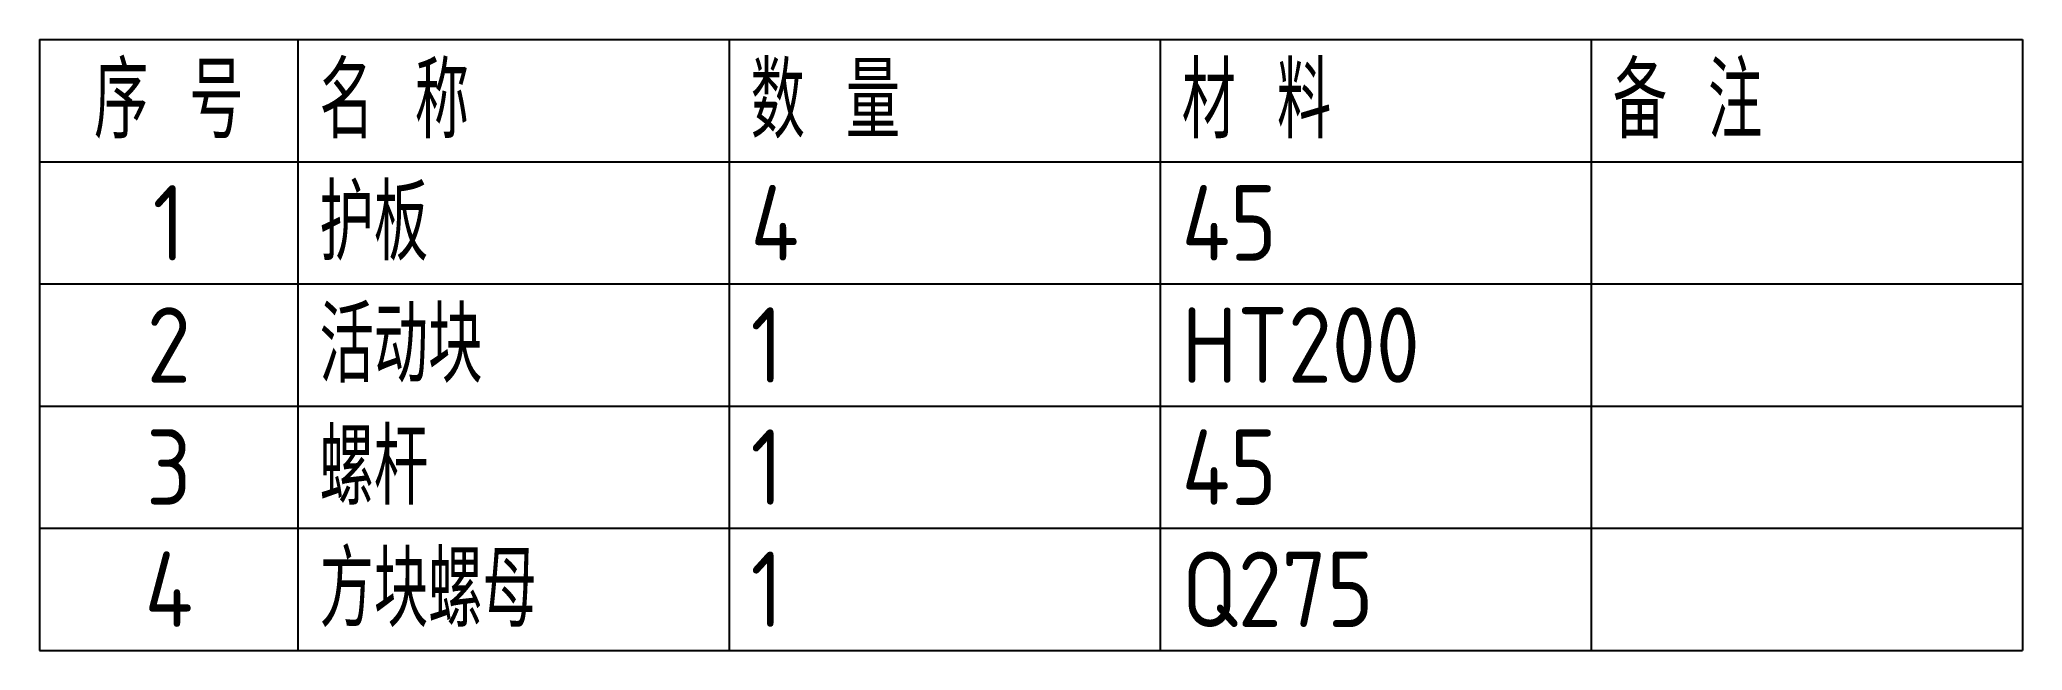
# Model space of a CAD drawing. Header units: millimetres. Extents: x 891.2 to 983.2, y 580.1 to 608.4.
import ezdxf

# ---------------------------------------------------------------- set-up
doc = ezdxf.new("R2010")
doc.units = ezdxf.units.MM
doc.styles.add('工程字35', font='gbenor.shx', dxfattribs={"height": 3.5, "bigfont": 'gbcbig.shx'})

# ---------------------------------------------------------------- blocks, each defined once
blk = doc.blocks.new('*T1')
at = {"color": 0, "linetype": 'ByBlock', "lineweight": -2}
for p, q in [((0, 0), (91.984, 0)), ((0, 0), (0, -28.333)), ((11.984, 0), (11.984, -28.333)), ((31.984, 0), (31.984, -28.333)), ((51.984, 0), (51.984, -28.333)), ((71.984, 0), (71.984, -28.333)), ((91.984, 0), (91.984, -28.333)), ((0, -5.667), (91.984, -5.667)), ((0, -11.333), (91.984, -11.333)), ((0, -17), (91.984, -17)), ((0, -22.667), (91.984, -22.667)), ((0, -28.333), (91.984, -28.333))]:
    blk.add_line(p, q, dxfattribs=at)
at = {"color": 0, "char_height": 3.5, "style": '工程字35'}
for s, insert, width, attachment_point in [('序 号', (5.992, -2.833), 9.9844, 5), ('名 称', (12.984, -2.833), 18, 4), ('数 量', (32.984, -2.833), 18, 4), ('材 料', (52.984, -2.833), 18, 4), ('备 注', (72.984, -2.833), 18, 4), ('护板', (12.984, -8.5), 18, 4), ('1', (5.992, -8.5), 9.9844, 5), ('4', (32.984, -8.5), 18, 4), ('45', (52.984, -8.5), 18, 4), ('2', (5.992, -14.167), 9.9844, 5), ('活动块', (12.984, -14.167), 18, 4), ('1', (32.984, -14.167), 18, 4), ('HT200', (52.984, -14.167), 18, 4), ('3', (5.992, -19.833), 9.9844, 5), ('螺杆', (12.984, -19.833), 18, 4), ('1', (32.984, -19.833), 18, 4), ('45', (52.984, -19.833), 18, 4), ('4', (5.992, -25.5), 9.9844, 5), ('方块螺母', (12.984, -25.5), 18, 4), ('1', (32.984, -25.5), 18, 4), ('Q275', (52.984, -25.5), 18, 4)]:
    blk.add_mtext(s, dxfattribs=dict(at, insert=insert, width=width, attachment_point=attachment_point))

msp = doc.modelspace()

# ---------------------------------------------------------------- block references
msp.add_blockref('*T1', (891.248, 608.422))

doc.saveas('drawing.dxf')
